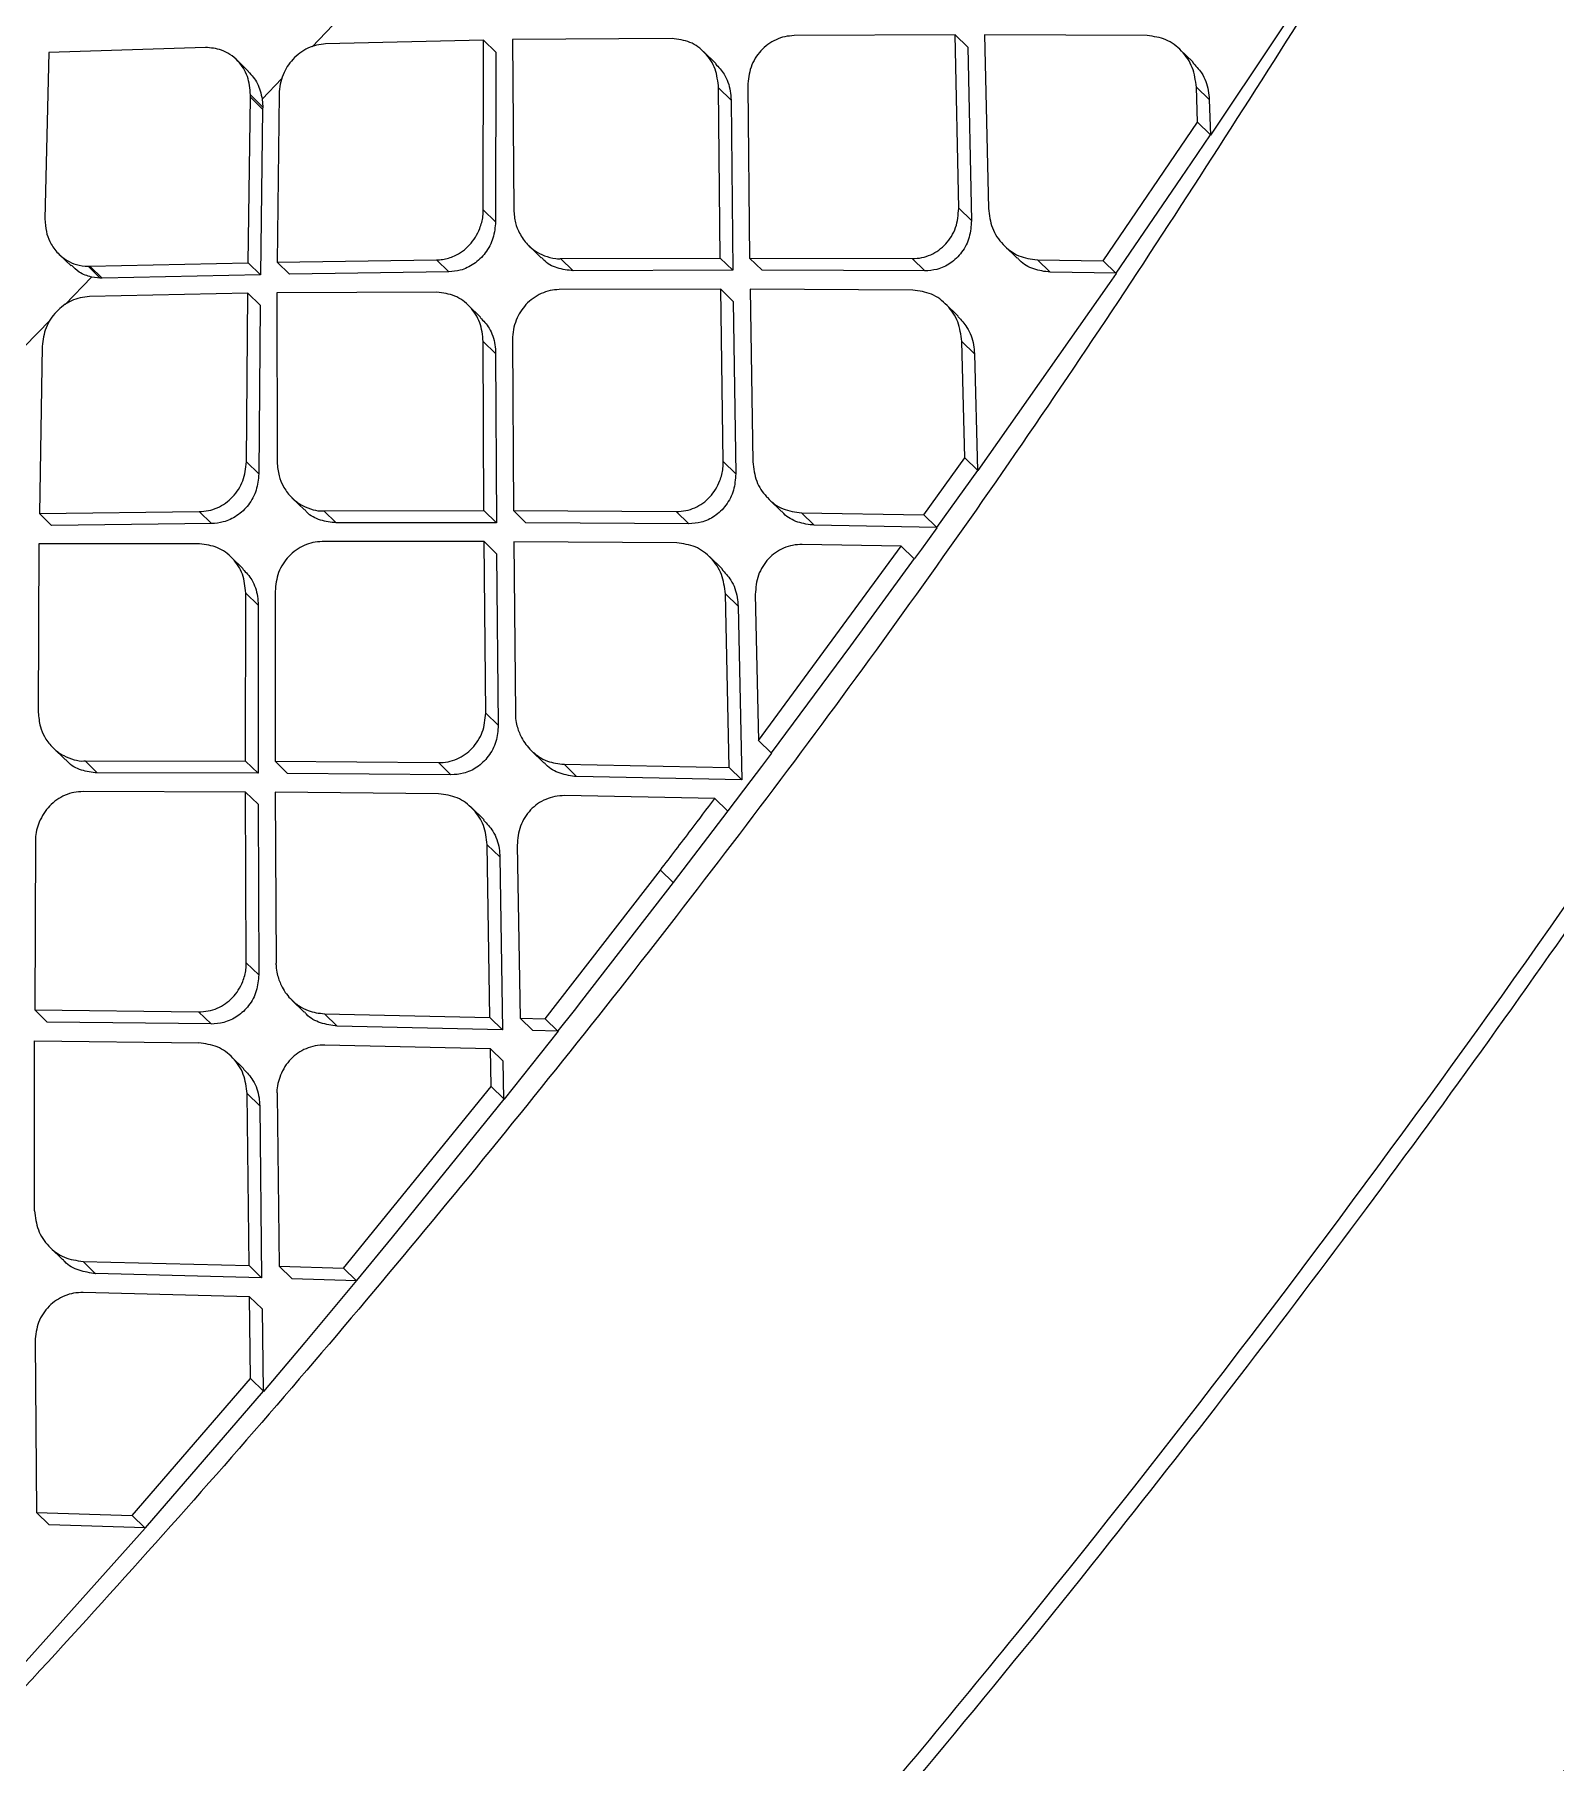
# Model space of a CAD drawing. Extents: x 400 to 501, y 484 to 634.
# Drawn here: x 490.242 to 491.811, y 516.993 to 518.776 of the extents above; entities that cross this region are included whole.
import ezdxf

# ---------------------------------------------------------------- set-up
doc = ezdxf.new("R2010")
doc.units = 0
doc.header["$MEASUREMENT"] = 0
doc.layers.add('DIM', color=3, linetype='Continuous')
doc.layers.add('GEOMETRY', color=3, linetype='Continuous', lineweight=25)

# ---------------------------------------------------------------- blocks, each defined once
blk = doc.blocks.new('2026 GRANDEE')
at = {"layer": 'GEOMETRY', "ltscale": 16}
for p, q in [((40.1034, -78.0774), (40.1246, -78.0551)), ((41.1109, -78.0474), (41.0978, -78.0672)), ((39.9933, -78.0781), (39.8318, -78.0834)), ((40.2803, -78.0706), (40.1173, -78.0745)), ((40.2798, -78.2455), (40.2803, -78.0706)), ((40.2803, -78.0706), (40.2929, -78.0829)), ((40.4746, -78.0689), (40.31, -78.07)), ((40.31, -78.07), (40.3113, -78.2456)), ((40.7668, -78.0652), (40.6006, -78.0659)), ((40.7668, -78.0652), (40.7797, -78.0778)), ((40.7704, -78.244), (40.7668, -78.0652)), ((40.7797, -78.0778), (40.7834, -78.2567)), ((40.7971, -78.0652), (40.8009, -78.2442)), ((40.9648, -78.0659), (40.7971, -78.0652)), ((41.0978, -78.0672), (41.03, -78.1684)), ((39.8317, -78.0834), (39.8278, -78.2549)), ((40.0377, -78.1028), (40.0252, -78.0906)), ((40.293, -78.0829), (40.2926, -78.2579)), ((40.5198, -78.0947), (40.507, -78.0823)), ((41.0117, -78.093), (40.9986, -78.0802)), ((40.0519, -78.1315), (40.0722, -78.1101)), ((40.0375, -78.3002), (40.0397, -78.1294)), ((40.0397, -78.1294), (40.0398, -78.1271)), ((40.0397, -78.1294), (40.0523, -78.1416)), ((40.0398, -78.1271), (40.0523, -78.1393)), ((40.0519, -78.1315), (40.0524, -78.1393)), ((40.0693, -78.1263), (40.0672, -78.2997)), ((40.5227, -78.1199), (40.5355, -78.1324)), ((40.5244, -78.2953), (40.5227, -78.1199)), ((40.5355, -78.1324), (40.5373, -78.3078)), ((40.5527, -78.118), (40.5547, -78.2953)), ((41.0156, -78.1191), (41.0287, -78.1318)), ((41.0167, -78.1553), (41.0156, -78.1191)), ((41.0287, -78.1319), (41.0299, -78.1684)), ((40.0523, -78.1416), (40.0501, -78.3125)), ((40.0524, -78.1393), (40.0523, -78.1416)), ((40.9192, -78.2981), (41.0167, -78.1553)), ((41.0297, -78.1683), (41.0102, -78.1972)), ((41.0298, -78.168), (41.0167, -78.1553)), ((41.0102, -78.1972), (40.9999, -78.2123)), ((40.9999, -78.2123), (40.9325, -78.3108)), ((40.2798, -78.2455), (40.2925, -78.2578)), ((40.7704, -78.244), (40.7834, -78.2567)), ((39.8422, -78.2913), (39.8547, -78.3035)), ((40.3269, -78.2825), (40.3397, -78.295)), ((40.8176, -78.2828), (40.8307, -78.2955)), ((39.8724, -78.3038), (39.8742, -78.3038)), ((39.8724, -78.3038), (39.8849, -78.316)), ((39.8742, -78.3038), (40.0375, -78.3002)), ((39.8868, -78.316), (39.8742, -78.3038)), ((40.0375, -78.3002), (40.0501, -78.3125)), ((40.0672, -78.2997), (40.2316, -78.2972)), ((40.0672, -78.2997), (40.0799, -78.3119)), ((40.2444, -78.3096), (40.0799, -78.312)), ((40.2316, -78.2972), (40.2444, -78.3096)), ((40.3597, -78.2959), (40.5244, -78.2953)), ((40.3597, -78.2959), (40.3725, -78.3084)), ((40.5373, -78.3078), (40.3726, -78.3084)), ((40.5373, -78.3078), (40.5244, -78.2953)), ((40.5547, -78.2953), (40.7224, -78.2959)), ((40.5547, -78.2953), (40.5677, -78.3078)), ((40.7354, -78.3086), (40.5677, -78.3078)), ((40.7224, -78.2959), (40.7354, -78.3086)), ((40.8515, -78.2972), (40.9192, -78.2981)), ((40.8515, -78.2972), (40.8646, -78.3099)), ((40.9326, -78.3109), (40.8646, -78.3099)), ((40.9192, -78.2981), (40.9323, -78.3109)), ((39.8486, -78.3433), (39.8759, -78.315)), ((39.8849, -78.316), (39.876, -78.315)), ((39.8868, -78.316), (39.8849, -78.316)), ((40.0501, -78.3125), (39.8868, -78.316)), ((40.5248, -78.3275), (40.3583, -78.3279)), ((40.5248, -78.3275), (40.5377, -78.34)), ((40.5273, -78.5053), (40.5248, -78.3275)), ((40.5552, -78.3275), (40.5579, -78.5055)), ((40.7231, -78.3284), (40.5552, -78.3275)), ((40.9254, -78.3215), (40.7899, -78.5146)), ((40.9327, -78.3111), (40.9254, -78.3215)), ((40.0371, -78.3317), (39.8736, -78.3351)), ((40.0356, -78.5056), (40.0371, -78.3317)), ((40.0371, -78.3317), (40.0498, -78.344)), ((40.0498, -78.344), (40.0484, -78.518)), ((40.232, -78.3306), (40.0669, -78.3312)), ((40.0669, -78.3312), (40.0673, -78.5058)), ((40.2771, -78.3564), (40.2644, -78.344)), ((40.5377, -78.34), (40.5403, -78.5179)), ((40.7699, -78.3553), (40.7568, -78.3427)), ((39.8067, -78.3866), (39.8331, -78.3594)), ((40.2799, -78.3814), (40.2927, -78.3939)), ((40.2806, -78.5558), (40.2799, -78.3814)), ((40.31, -78.3796), (40.311, -78.5558)), ((40.7735, -78.3813), (40.7866, -78.394)), ((40.7766, -78.5014), (40.7735, -78.3813)), ((39.825, -78.3864), (39.822, -78.5588)), ((40.2927, -78.3939), (40.2935, -78.5683)), ((40.7866, -78.394), (40.7897, -78.5146)), ((40.0356, -78.5056), (40.0484, -78.518)), ((40.5273, -78.5053), (40.5403, -78.5179)), ((40.7344, -78.5603), (40.7766, -78.5014)), ((40.7897, -78.5142), (40.7766, -78.5014)), ((40.7896, -78.5145), (40.7475, -78.5732)), ((39.822, -78.5588), (39.987, -78.5569)), ((39.822, -78.5588), (39.8346, -78.5711)), ((39.987, -78.5569), (39.9997, -78.5692)), ((40.0826, -78.5426), (40.0954, -78.555)), ((40.1155, -78.556), (40.2806, -78.5558)), ((40.1155, -78.556), (40.1283, -78.5684)), ((40.2935, -78.5683), (40.2806, -78.5558)), ((40.311, -78.5558), (40.479, -78.5568)), ((40.311, -78.5558), (40.3239, -78.5684)), ((40.4919, -78.5694), (40.479, -78.5568)), ((40.5744, -78.5439), (40.5875, -78.5566)), ((40.6082, -78.5582), (40.7344, -78.5603)), ((40.6082, -78.5582), (40.6213, -78.5709)), ((40.7344, -78.5603), (40.7475, -78.573)), ((39.9997, -78.5692), (39.8346, -78.5711)), ((40.2935, -78.5683), (40.1283, -78.5684)), ((40.492, -78.5694), (40.3239, -78.5684)), ((40.7476, -78.5731), (40.6213, -78.5709)), ((40.7477, -78.5735), (40.7319, -78.5955)), ((39.8215, -78.5902), (39.8209, -78.7639)), ((39.9872, -78.5902), (39.8215, -78.5902)), ((40.2808, -78.5878), (40.1139, -78.5878)), ((40.2808, -78.5878), (40.2937, -78.6003)), ((40.2824, -78.7647), (40.2808, -78.5878)), ((40.4795, -78.5891), (40.3113, -78.5879)), ((40.3113, -78.5879), (40.3131, -78.765)), ((40.5638, -78.7929), (40.7111, -78.5925)), ((40.7111, -78.5925), (40.6089, -78.5907)), ((40.7111, -78.5925), (40.7242, -78.6052)), ((40.7319, -78.5955), (40.7247, -78.6053)), ((40.0323, -78.6159), (40.0196, -78.6035)), ((40.2937, -78.6003), (40.2953, -78.7772)), ((40.5262, -78.616), (40.5132, -78.6033)), ((40.7244, -78.6052), (40.6587, -78.6953)), ((40.0347, -78.8143), (40.035, -78.6408)), ((40.035, -78.6408), (40.0477, -78.6532)), ((40.0652, -78.6391), (40.0652, -78.8144)), ((40.5297, -78.6418), (40.5428, -78.6544)), ((40.5334, -78.8207), (40.5297, -78.6418)), ((40.5605, -78.6422), (40.5638, -78.7929)), ((40.0477, -78.6532), (40.0476, -78.8267)), ((40.5428, -78.6544), (40.5465, -78.8334)), ((40.6587, -78.6953), (40.5769, -78.8058)), ((40.2824, -78.7647), (40.2953, -78.7772)), ((39.8361, -78.8005), (39.8489, -78.8129)), ((40.3294, -78.8032), (40.3424, -78.8159)), ((40.5638, -78.7929), (40.5769, -78.8056)), ((40.5772, -78.806), (40.5669, -78.8198)), ((39.8691, -78.814), (40.0347, -78.8143)), ((39.8691, -78.814), (39.8818, -78.8264)), ((40.0476, -78.8267), (39.8818, -78.8263)), ((40.0347, -78.8143), (40.0476, -78.8267)), ((40.0652, -78.8144), (40.2336, -78.8158)), ((40.0652, -78.8144), (40.0781, -78.8269)), ((40.2466, -78.8284), (40.0781, -78.8269)), ((40.2336, -78.8158), (40.2466, -78.8284)), ((40.3632, -78.8175), (40.5334, -78.8207)), ((40.3762, -78.8302), (40.3632, -78.8175)), ((40.5334, -78.8207), (40.5465, -78.8334)), ((40.5669, -78.8198), (40.5559, -78.8343)), ((40.5465, -78.8334), (40.3762, -78.8302)), ((40.5559, -78.8343), (40.5323, -78.8656)), ((40.0348, -78.8461), (39.8673, -78.8456)), ((40.0348, -78.8461), (40.0476, -78.8586)), ((40.0354, -79.0221), (40.0348, -78.8461)), ((40.0476, -78.8586), (40.0483, -79.0346)), ((40.2339, -78.8479), (40.0653, -78.8463)), ((40.0653, -78.8463), (40.0662, -79.0225)), ((40.2807, -78.8748), (40.2677, -78.8622)), ((40.5187, -78.8529), (40.3637, -78.8498)), ((40.5187, -78.8529), (40.5318, -78.8656)), ((40.5321, -78.8655), (40.4758, -78.9395)), ((39.8181, -78.8964), (39.8172, -79.0708)), ((40.284, -78.9004), (40.297, -78.9131)), ((40.2868, -79.0785), (40.284, -78.9004)), ((40.297, -78.9131), (40.2999, -79.0912)), ((40.3149, -78.901), (40.3179, -79.0792)), ((40.3436, -79.0799), (40.4626, -78.9267)), ((40.4626, -78.9267), (40.4757, -78.9394)), ((40.4758, -78.9395), (40.3813, -79.0615)), ((40.0354, -79.0221), (40.0483, -79.0346)), ((39.8172, -79.0708), (39.9862, -79.0728)), ((39.8172, -79.0708), (39.8301, -79.0833)), ((39.9991, -79.0853), (39.9862, -79.0728)), ((40.0823, -79.0606), (40.0953, -79.0732)), ((40.1162, -79.0749), (40.2868, -79.0785)), ((40.1292, -79.0875), (40.1162, -79.0749)), ((40.3736, -79.0713), (40.3569, -79.0925)), ((40.3813, -79.0615), (40.3736, -79.0713)), ((39.9991, -79.0853), (39.8301, -79.0833)), ((40.2999, -79.0912), (40.1292, -79.0875)), ((40.2868, -79.0785), (40.2999, -79.0912)), ((40.3571, -79.0928), (40.3014, -79.163)), ((40.3179, -79.0792), (40.3436, -79.0799)), ((40.3179, -79.0792), (40.331, -79.092)), ((40.3569, -79.0926), (40.331, -79.0919)), ((40.3568, -79.0926), (40.3436, -79.0799)), ((39.8171, -79.1026), (39.9864, -79.1048)), ((39.8171, -79.2779), (39.8171, -79.1026)), ((40.2874, -79.1109), (40.1165, -79.1071)), ((40.2881, -79.1499), (40.2874, -79.1109)), ((40.2874, -79.1109), (40.3005, -79.1236)), ((40.0331, -79.1316), (40.0201, -79.1191)), ((40.3012, -79.1629), (40.3005, -79.1236)), ((40.0383, -79.3344), (40.0363, -79.1572)), ((40.0364, -79.1572), (40.0493, -79.1698)), ((40.0673, -79.1578), (40.0695, -79.3352)), ((40.1357, -79.3371), (40.2881, -79.1499)), ((40.2881, -79.1499), (40.3012, -79.1626)), ((40.3012, -79.1628), (40.2882, -79.1791)), ((40.0493, -79.1698), (40.0513, -79.3471)), ((40.2882, -79.1791), (40.1859, -79.3051)), ((40.1859, -79.3051), (40.149, -79.3498)), ((39.8332, -79.3159), (39.8461, -79.3285)), ((39.8671, -79.3302), (40.0383, -79.3344)), ((39.88, -79.3429), (39.8671, -79.3303)), ((40.0513, -79.347), (39.88, -79.3428)), ((40.0383, -79.3344), (40.0513, -79.347)), ((40.0695, -79.3352), (40.1357, -79.3371)), ((40.0695, -79.3352), (40.0825, -79.3479)), ((40.1357, -79.3371), (40.1489, -79.3498)), ((40.0387, -79.3666), (39.8672, -79.3623)), ((40.0825, -79.3479), (40.1491, -79.3498)), ((40.1492, -79.35), (40.0958, -79.4139)), ((40.0387, -79.3666), (40.0518, -79.3793)), ((40.0399, -79.4511), (40.0387, -79.3666)), ((40.0518, -79.3793), (40.053, -79.4642)), ((39.8176, -79.4126), (39.8189, -79.5892)), ((40.0958, -79.4139), (40.0533, -79.4643)), ((39.9177, -79.5924), (40.0399, -79.4511)), ((40.0399, -79.4511), (40.0531, -79.4639)), ((40.053, -79.4641), (39.9311, -79.6051)), ((39.8189, -79.5892), (39.9177, -79.5924)), ((39.832, -79.6019), (39.8189, -79.5892)), ((39.9177, -79.5924), (39.9308, -79.6051)), ((39.9313, -79.6053), (39.8025, -79.7492)), ((39.9312, -79.6051), (39.832, -79.6019))]:
    blk.add_line(p, q, dxfattribs=at)
for points, knots in [([(40.5836, -72.1034), (40.5994, -72.1044), (40.6308, -72.1063), (40.68, -72.1191), (40.7423, -72.1518), (40.8241, -72.2127), (40.9298, -72.3076), (41.0606, -72.4401), (41.2156, -72.6123), (41.3924, -72.8246), (41.588, -73.075), (41.8015, -73.3565), (42.0329, -73.6603), (42.2774, -73.9878), (42.5311, -74.339), (42.7902, -74.7142), (43.0516, -75.112), (43.2691, -75.4602), (43.4419, -75.7466), (43.5709, -75.9654), (43.6998, -76.1892), (43.8287, -76.419), (43.9574, -76.6559), (44.0875, -76.9028), (44.2133, -77.1675), (44.3099, -77.4231), (44.3697, -77.6639), (44.3954, -77.8771), (44.3913, -78.0855), (44.3611, -78.2804), (44.3121, -78.4593), (44.2313, -78.6749), (44.1092, -78.9216), (43.9445, -79.1993), (43.6585, -79.6454), (43.2369, -80.2568), (42.6553, -81.0115), (42.0393, -81.7352), (41.5994, -82.1882), (41.38, -82.4141)], [0, 0, 0, 0, 0.031039, 0.061601, 0.091778, 0.121954, 0.152218, 0.182857, 0.213954, 0.245578, 0.27773, 0.310089, 0.342593, 0.375047, 0.407501, 0.439858, 0.472034, 0.504142, 0.5201, 0.536029, 0.552136, 0.568411, 0.584894, 0.601816, 0.619559, 0.638386, 0.651468, 0.664615, 0.677315, 0.689231, 0.700376, 0.710977, 0.731034, 0.750302, 0.769653, 0.827369, 0.885239, 0.942777, 1, 1, 1, 1]), ([(41.2365, -82.2705), (41.4535, -82.0471), (41.8887, -81.5989), (42.4974, -80.8825), (43.0715, -80.1353), (43.4856, -79.5295), (43.7636, -79.0894), (43.9203, -78.8225), (44.0344, -78.5912), (44.1084, -78.3949), (44.1525, -78.2371), (44.1799, -78.0679), (44.185, -77.8877), (44.1645, -77.7014), (44.1109, -77.4723), (44.0154, -77.2126), (43.8845, -76.9282), (43.7499, -76.6564), (43.6161, -76.3923), (43.4819, -76.1363), (43.3469, -75.887), (43.1764, -75.5827), (42.9678, -75.229), (42.7207, -74.8375), (42.4727, -74.47), (42.2276, -74.1277), (41.9899, -73.8101), (41.7641, -73.517), (41.5559, -73.247), (41.3657, -73.0091), (41.1942, -72.8103), (41.0442, -72.6513), (40.9174, -72.5308), (40.8144, -72.4459), (40.7338, -72.393), (40.6717, -72.3661), (40.6219, -72.3576), (40.5904, -72.3573), (40.5745, -72.3572)], [0, 0, 0, 0, 0.058481, 0.117287, 0.176416, 0.235379, 0.255027, 0.274182, 0.293492, 0.303381, 0.313543, 0.324207, 0.335494, 0.347299, 0.359312, 0.37966, 0.399306, 0.418484, 0.437252, 0.455825, 0.474071, 0.492336, 0.524503, 0.556769, 0.589282, 0.621973, 0.654746, 0.687634, 0.720336, 0.752632, 0.784278, 0.815339, 0.845922, 0.876163, 0.906423, 0.93689, 0.968033, 1, 1, 1, 1]), ([(40.1497, -73.709), (40.0127, -73.8419), (39.7344, -74.112), (39.3257, -74.5096), (38.9336, -74.8911), (38.5729, -75.2424), (38.2434, -75.5632), (37.9632, -75.8359), (37.7285, -76.0643), (37.5351, -76.2523), (37.361, -76.4215), (37.2052, -76.5728), (37.0576, -76.7162), (36.8887, -76.8801), (36.6825, -77.0802), (36.4323, -77.3228), (36.1506, -77.5956), (35.8375, -77.8988), (35.4928, -78.2323), (35.1244, -78.5882), (34.7337, -78.9655), (34.3219, -79.3632), (33.8821, -79.7881), (33.4291, -80.2259), (33.123, -80.5224), (32.9727, -80.668)], [0, 0, 0, 0, 0.057285, 0.116397, 0.171134, 0.221513, 0.267531, 0.309184, 0.338855, 0.365836, 0.39013, 0.411737, 0.431012, 0.451894, 0.482374, 0.517226, 0.556449, 0.600044, 0.64801, 0.700352, 0.753718, 0.810985, 0.872139, 0.937203, 1, 1, 1, 1]), ([(43.0241, -76.2478), (43.0382, -76.2728), (43.1026, -76.3865), (43.22, -76.5969), (43.3752, -76.8791), (43.5067, -77.1521), (43.6048, -77.4116), (43.666, -77.651), (43.6918, -77.8929), (43.6777, -78.1317), (43.6269, -78.3643), (43.5469, -78.5883), (43.4459, -78.8046), (43.2668, -79.1295), (42.9931, -79.5531), (42.6295, -80.0755), (42.2433, -80.5823), (41.8377, -81.0731), (41.4148, -81.5489), (41.118, -81.8521), (40.9696, -82.0036)], [0, 0, 0, 0, 0.0136, 0.061821, 0.111581, 0.161439, 0.198532, 0.235014, 0.27015, 0.304926, 0.339461, 0.374238, 0.409, 0.443861, 0.536398, 0.629192, 0.721983, 0.814677, 0.907337, 1, 1, 1, 1]), ([(36.6905, -86.4596), (36.8381, -86.4165), (37.1307, -86.3312), (37.5611, -86.1898), (37.9886, -86.0371), (38.4208, -85.8678), (38.8567, -85.6806), (39.2868, -85.4779), (39.735, -85.2466), (40.1984, -84.9824), (40.6732, -84.681), (41.12, -84.3656), (41.5399, -84.0372), (41.9344, -83.6966), (42.3107, -83.3382), (42.669, -82.9614), (43.0096, -82.5663), (43.3373, -82.1464), (43.6515, -81.7006), (43.9514, -81.2277), (44.2143, -80.7659), (44.4449, -80.319), (44.6472, -79.8897), (44.8341, -79.4545), (45.0032, -79.0227), (45.156, -78.5954), (45.2974, -78.165), (45.3827, -77.8724), (45.4258, -77.7247)], [0, 0, 0, 0, 0.035525, 0.070388, 0.104613, 0.140366, 0.177593, 0.214175, 0.250155, 0.29407, 0.337324, 0.380018, 0.420328, 0.460404, 0.500344, 0.540322, 0.580441, 0.620795, 0.663303, 0.706365, 0.750082, 0.785996, 0.822507, 0.859661, 0.895376, 0.929604, 0.96447, 1, 1, 1, 1]), ([(41.2596, -77.8312), (41.1255, -78.0452), (40.8572, -78.4732), (40.4045, -79.0816), (39.9167, -79.6617), (39.3905, -80.2076), (38.828, -80.7163), (38.2326, -81.1858), (37.6101, -81.6194), (37.1739, -81.8747), (36.9558, -82.0023)], [0, 0, 0, 0, 0.125001, 0.250001, 0.375003, 0.499997, 0.624991, 0.749994, 0.874996, 1, 1, 1, 1]), ([(42.0109, -77.9934), (41.892, -78.1931), (41.6544, -78.5923), (41.2583, -79.1661), (40.835, -79.7182), (40.3828, -80.2445), (39.9009, -80.7405), (39.3899, -81.2062), (38.8503, -81.6421), (38.2851, -82.0479), (37.6993, -82.4266), (37.2931, -82.6524), (37.0899, -82.7654)], [0, 0, 0, 0, 0.100345, 0.20059, 0.300906, 0.400755, 0.500092, 0.599382, 0.699069, 0.799349, 0.899659, 1, 1, 1, 1]), ([(42.0254, -78.0022), (42.0172, -78.0162), (41.9955, -78.0528), (41.9562, -78.1196), (41.9104, -78.1971), (41.8652, -78.273), (41.826, -78.3375), (41.7883, -78.3984), (41.7498, -78.4596), (41.6794, -78.5702), (41.5772, -78.7267), (41.4062, -78.979), (41.1915, -79.2784), (40.9126, -79.6412), (40.6049, -80.013), (40.265, -80.3893), (39.8786, -80.7807), (39.4372, -81.1846), (38.9362, -81.5948), (38.4704, -81.9369), (38.0506, -82.2192), (37.7797, -82.389), (37.6011, -82.4962), (37.5174, -82.5455), (37.4331, -82.5944), (37.351, -82.6413), (37.2664, -82.6888), (37.1829, -82.7343), (37.1248, -82.7659), (37.098, -82.7805)], [0, 0, 0, 0, 0.007015, 0.018363, 0.033423, 0.04585, 0.056436, 0.065972, 0.076735, 0.087613, 0.12255, 0.157338, 0.219068, 0.281467, 0.354683, 0.427219, 0.500115, 0.591822, 0.685047, 0.779146, 0.840884, 0.903128, 0.916964, 0.930722, 0.945004, 0.958992, 0.971501, 0.986828, 1, 1, 1, 1]), ([(40.0398, -78.1271), (40.0392, -78.1206), (40.038, -78.1075), (40.029, -78.0935), (40.0191, -78.0852), (40.008, -78.0793), (39.999, -78.0786), (39.9933, -78.0781)], [0, 0, 0, 0, 0.248454, 0.498355, 0.642409, 0.774103, 1, 1, 1, 1]), ([(40.1173, -78.0745), (40.1142, -78.0748), (40.108, -78.0753), (40.0989, -78.0786), (40.0906, -78.0836), (40.0811, -78.0921), (40.074, -78.1034), (40.07, -78.116), (40.0695, -78.1228), (40.0693, -78.1263)], [0, 0, 0, 0, 0.125737, 0.250581, 0.375037, 0.49945, 0.735707, 0.864344, 1, 1, 1, 1]), ([(40.5227, -78.1199), (40.5219, -78.1132), (40.5204, -78.0998), (40.5094, -78.0832), (40.4938, -78.0713), (40.481, -78.0697), (40.4746, -78.069)], [0, 0, 0, 0, 0.250407, 0.502078, 0.753028, 1, 1, 1, 1]), ([(40.6006, -78.0659), (40.5973, -78.0661), (40.591, -78.0666), (40.5818, -78.0698), (40.5734, -78.0747), (40.5661, -78.0813), (40.5602, -78.0892), (40.5542, -78.1013), (40.5533, -78.1113), (40.5527, -78.118)], [0, 0, 0, 0, 0.127445, 0.252536, 0.375945, 0.49847, 0.621009, 0.747771, 1, 1, 1, 1]), ([(41.0156, -78.1191), (41.0146, -78.1121), (41.0127, -78.0983), (41.001, -78.0811), (40.9847, -78.0686), (40.9714, -78.0668), (40.9648, -78.0659)], [0, 0, 0, 0, 0.2505528, 0.5030398, 0.754006, 1, 1, 1, 1]), ([(40.5194, -78.095), (40.5226, -78.0984), (40.53, -78.1062), (40.5347, -78.1199), (40.5353, -78.1293), (40.5355, -78.1324)], [0, 0, 0, 0, 0.343044, 0.780589, 1, 1, 1, 1]), ([(41.0114, -78.0933), (41.0147, -78.0968), (41.0225, -78.105), (41.0277, -78.1191), (41.0285, -78.1288), (41.0287, -78.1319)], [0, 0, 0, 0, 0.339177, 0.7866, 1, 1, 1, 1]), ([(42.564, -78.1084), (42.4844, -78.244), (42.3329, -78.502), (42.1061, -78.8623), (41.8942, -79.1774), (41.7013, -79.4498), (41.53, -79.6807), (41.3825, -79.8717), (41.277, -80.0038), (41.2079, -80.0886), (41.1684, -80.1366), (41.116, -80.1997), (41.048, -80.2803), (40.962, -80.3803), (40.8745, -80.4798), (40.7251, -80.6461), (40.5617, -80.8203), (40.4067, -80.9776), (40.3379, -81.0459), (40.3075, -81.0758), (40.2941, -81.0889), (40.2882, -81.0947), (40.2856, -81.0972), (40.2843, -81.0984), (40.2838, -81.0989), (40.2836, -81.0992), (40.2836, -81.0992), (40.2835, -81.0992), (40.2835, -81.0992), (40.2833, -81.0994), (40.2827, -81.1), (40.2801, -81.1026), (40.2698, -81.1126), (40.2468, -81.135), (40.2073, -81.173), (40.1447, -81.2326), (40.0555, -81.3161), (39.9357, -81.4253), (39.8299, -81.5189), (39.7469, -81.5907), (39.6954, -81.6347), (39.6414, -81.6804), (39.5848, -81.7277), (39.5255, -81.7767), (39.4635, -81.8272), (39.4005, -81.8779), (39.1949, -82.0412), (38.8386, -82.3086), (38.3188, -82.663), (37.7829, -82.997), (37.4142, -83.1999), (37.2298, -83.3014)], [0, 0, 0, 0, 0.0624806, 0.1188439, 0.169135, 0.2133519, 0.2514608, 0.2834216, 0.3092362, 0.3186581, 0.3269004, 0.333965, 0.3512421, 0.3688239, 0.3863734, 0.4038926, 0.4576775, 0.481272, 0.4916418, 0.4962024, 0.4982087, 0.4990914, 0.4994797, 0.4996506, 0.4997849, 0.4997849, 0.4997853, 0.4997865, 0.4997911, 0.4998086, 0.4998777, 0.5001521, 0.5012456, 0.5056109, 0.5128815, 0.5230589, 0.5399398, 0.5614084, 0.5874808, 0.5960444, 0.6050105, 0.6143802, 0.6241543, 0.634334, 0.6449202, 0.6559143, 0.6664802, 0.7492156, 0.832806, 0.9163741, 1, 1, 1, 1]), ([(40.0375, -78.1029), (40.041, -78.1068), (40.0483, -78.1148), (40.0506, -78.1257), (40.0519, -78.1315)], [0, 0, 0, 0, 0.4774287, 1, 1, 1, 1]), ([(42.5894, -78.1232), (42.4607, -78.3409), (42.2033, -78.7765), (41.7767, -79.4044), (41.3192, -80.0078), (40.829, -80.5815), (40.3077, -81.1242), (39.7516, -81.6325), (39.1636, -82.1079), (38.547, -82.5494), (37.9082, -82.9603), (37.4653, -83.205), (37.2438, -83.3274)], [0, 0, 0, 0, 0.100262, 0.200594, 0.300842, 0.400493, 0.499762, 0.599107, 0.699009, 0.799378, 0.89967, 1, 1, 1, 1]), ([(39.8278, -78.2549), (39.828, -78.2594), (39.8285, -78.2675), (39.8328, -78.2792), (39.8397, -78.2897), (39.8494, -78.2976), (39.8606, -78.3028), (39.8683, -78.3035), (39.8724, -78.3038)], [0, 0, 0, 0, 0.174172, 0.317789, 0.498856, 0.685331, 0.831049, 1, 1, 1, 1]), ([(40.2316, -78.2972), (40.2338, -78.2971), (40.2401, -78.297), (40.2492, -78.2938), (40.2587, -78.2885), (40.266, -78.2819), (40.2721, -78.2739), (40.2769, -78.264), (40.2797, -78.2543), (40.2798, -78.2477), (40.2798, -78.2455)], [0, 0, 0, 0, 0.08339, 0.249341, 0.373828, 0.498483, 0.621342, 0.74869, 0.913217, 1, 1, 1, 1]), ([(40.3113, -78.2456), (40.3117, -78.2501), (40.3125, -78.2586), (40.3174, -78.2708), (40.3243, -78.2806), (40.3333, -78.2883), (40.3431, -78.2934), (40.3517, -78.2956), (40.3576, -78.2961), (40.3592, -78.296), (40.3597, -78.2959)], [0, 0, 0, 0, 0.170063, 0.315586, 0.501187, 0.634482, 0.776729, 0.933388, 0.977856, 1, 1, 1, 1]), ([(40.7224, -78.2959), (40.7257, -78.2957), (40.7322, -78.2954), (40.7415, -78.2922), (40.7499, -78.2874), (40.7572, -78.2809), (40.7631, -78.273), (40.7691, -78.2608), (40.7698, -78.2507), (40.7704, -78.244)], [0, 0, 0, 0, 0.129049, 0.254534, 0.377229, 0.497965, 0.620314, 0.747053, 1, 1, 1, 1]), ([(40.7834, -78.2567), (40.783, -78.2624), (40.7823, -78.274), (40.7743, -78.2896), (40.7624, -78.3012), (40.7488, -78.3076), (40.7396, -78.3083), (40.7354, -78.3086)], [0, 0, 0, 0, 0.217792, 0.436149, 0.641234, 0.835857, 1, 1, 1, 1]), ([(40.8009, -78.2442), (40.8018, -78.2511), (40.8037, -78.2649), (40.8153, -78.2821), (40.8316, -78.2944), (40.8449, -78.2963), (40.8515, -78.2972)], [0, 0, 0, 0, 0.250303, 0.502593, 0.753739, 1, 1, 1, 1]), ([(40.2926, -78.2579), (40.2921, -78.2635), (40.291, -78.2749), (40.2828, -78.2904), (40.2708, -78.3019), (40.2573, -78.3084), (40.2483, -78.3092), (40.2444, -78.3096)], [0, 0, 0, 0, 0.217331, 0.435082, 0.642883, 0.842485, 1, 1, 1, 1]), ([(39.8759, -78.315), (39.8714, -78.3137), (39.8634, -78.3113), (39.8578, -78.3054), (39.8553, -78.3028)], [0, 0, 0, 0, 0.567544, 1, 1, 1, 1]), ([(40.3726, -78.3084), (40.3671, -78.3078), (40.3561, -78.3065), (40.3448, -78.3007), (40.3407, -78.2955), (40.34, -78.2947)], [0, 0, 0, 0, 0.453727, 0.906587, 1, 1, 1, 1]), ([(40.8646, -78.3099), (40.8589, -78.3092), (40.8476, -78.3076), (40.836, -78.3015), (40.8318, -78.2961), (40.8311, -78.2952)], [0, 0, 0, 0, 0.455166, 0.909198, 1, 1, 1, 1]), ([(40.3583, -78.3279), (40.3551, -78.3281), (40.3488, -78.3285), (40.3396, -78.3317), (40.3311, -78.3366), (40.3215, -78.3451), (40.3145, -78.3564), (40.3106, -78.3691), (40.3102, -78.376), (40.31, -78.3796)], [0, 0, 0, 0, 0.126106, 0.25086, 0.374934, 0.498816, 0.735662, 0.864333, 1, 1, 1, 1]), ([(40.7735, -78.3813), (40.7726, -78.3744), (40.7708, -78.3606), (40.7591, -78.3434), (40.7429, -78.3311), (40.7296, -78.3293), (40.7231, -78.3284)], [0, 0, 0, 0, 0.250392, 0.502683, 0.75383, 1, 1, 1, 1]), ([(39.8736, -78.3351), (39.8704, -78.3354), (39.8642, -78.3359), (39.855, -78.3392), (39.8467, -78.3441), (39.8393, -78.3505), (39.8333, -78.3583), (39.827, -78.3701), (39.8258, -78.3799), (39.825, -78.3864)], [0, 0, 0, 0, 0.127665, 0.253164, 0.37695, 0.499554, 0.622436, 0.748958, 1, 1, 1, 1]), ([(40.2799, -78.3814), (40.2792, -78.3748), (40.2777, -78.3614), (40.2668, -78.3448), (40.2512, -78.333), (40.2384, -78.3314), (40.232, -78.3306)], [0, 0, 0, 0, 0.250186, 0.501828, 0.752791, 1, 1, 1, 1]), ([(43.2234, -78.349), (43.0745, -78.578), (42.7771, -79.0357), (42.2894, -79.6933), (41.773, -80.328), (41.2259, -80.9373), (40.683, -81.488), (40.1511, -81.9841), (39.635, -82.4292), (39.1011, -82.8542), (38.5495, -83.2571), (37.9832, -83.6398), (37.5928, -83.8743), (37.3975, -83.9916)], [0, 0, 0, 0, 0.100069, 0.199912, 0.299747, 0.399786, 0.499827, 0.583023, 0.66622, 0.749552, 0.833045, 0.916507, 1, 1, 1, 1]), ([(40.2768, -78.3567), (40.2801, -78.3601), (40.2874, -78.3679), (40.292, -78.3816), (40.2926, -78.3908), (40.2927, -78.3939)], [0, 0, 0, 0, 0.347739, 0.784993, 1, 1, 1, 1]), ([(40.7695, -78.3557), (40.7729, -78.3592), (40.7806, -78.3673), (40.7856, -78.3814), (40.7864, -78.3909), (40.7866, -78.394)], [0, 0, 0, 0, 0.343193, 0.790812, 1, 1, 1, 1]), ([(37.4428, -84.0636), (37.5212, -84.0175), (37.6668, -83.9319), (37.8661, -83.8085), (38.0316, -83.7036), (38.1661, -83.6162), (38.3851, -83.4713), (38.8105, -83.1788), (39.4084, -82.7302), (40.0638, -82.1843), (40.6378, -81.6579), (41.1591, -81.1362), (41.631, -80.6243), (41.9976, -80.1928), (42.2689, -79.854), (42.4483, -79.6219), (42.5855, -79.4379), (42.6909, -79.2931), (42.7779, -79.1717), (42.8836, -79.021), (43.0072, -78.8402), (43.1483, -78.6285), (43.2456, -78.4753), (43.2975, -78.3936)], [0, 0, 0, 0, 0.033203, 0.061622, 0.085458, 0.10469, 0.120113, 0.181266, 0.292931, 0.392551, 0.492182, 0.576755, 0.661373, 0.745915, 0.78311, 0.819609, 0.85283, 0.866766, 0.884898, 0.907263, 0.933868, 0.964715, 1, 1, 1, 1]), ([(39.987, -78.5569), (39.9902, -78.5567), (39.9965, -78.5562), (40.0057, -78.5531), (40.0142, -78.5483), (40.0216, -78.5418), (40.0276, -78.534), (40.0339, -78.5221), (40.0349, -78.5122), (40.0356, -78.5056)], [0, 0, 0, 0, 0.127928, 0.250665, 0.375171, 0.499171, 0.621774, 0.748373, 1, 1, 1, 1]), ([(40.0673, -78.5058), (40.0677, -78.5106), (40.0684, -78.5193), (40.0735, -78.5314), (40.0813, -78.5423), (40.0922, -78.5506), (40.1036, -78.555), (40.1116, -78.5565), (40.1151, -78.5561), (40.1155, -78.556)], [0, 0, 0, 0, 0.18099, 0.323704, 0.501002, 0.702636, 0.85293, 0.982008, 1, 1, 1, 1]), ([(40.479, -78.5568), (40.4823, -78.5566), (40.4888, -78.5563), (40.4982, -78.5532), (40.5066, -78.5484), (40.5139, -78.5419), (40.5199, -78.534), (40.5247, -78.524), (40.5274, -78.5142), (40.5274, -78.5075), (40.5273, -78.5053)], [0, 0, 0, 0, 0.12933, 0.254894, 0.377422, 0.497705, 0.620729, 0.748011, 0.913643, 1, 1, 1, 1]), ([(40.5579, -78.5055), (40.5588, -78.5124), (40.5605, -78.5257), (40.5681, -78.5372), (40.5772, -78.547), (40.5884, -78.5555), (40.6017, -78.5573), (40.6082, -78.5582)], [0, 0, 0, 0, 0.249994, 0.486625, 0.502379, 0.753502, 1, 1, 1, 1]), ([(40.0484, -78.518), (40.0478, -78.5236), (40.0467, -78.5349), (40.0385, -78.5502), (40.0264, -78.5616), (40.0128, -78.5681), (40.0038, -78.5689), (39.9997, -78.5692)], [0, 0, 0, 0, 0.216045, 0.432487, 0.639618, 0.839487, 1, 1, 1, 1]), ([(40.5403, -78.5179), (40.5399, -78.5236), (40.5391, -78.535), (40.5311, -78.5505), (40.5191, -78.562), (40.5055, -78.5685), (40.4962, -78.5691), (40.492, -78.5694)], [0, 0, 0, 0, 0.216545, 0.433625, 0.638256, 0.833393, 1, 1, 1, 1]), ([(40.1283, -78.5685), (40.1228, -78.5678), (40.1118, -78.5665), (40.1005, -78.5608), (40.0964, -78.5556), (40.0957, -78.5547)], [0, 0, 0, 0, 0.455316, 0.909802, 1, 1, 1, 1]), ([(40.6213, -78.5709), (40.6156, -78.5702), (40.6043, -78.5686), (40.5927, -78.5625), (40.5885, -78.5572), (40.5878, -78.5563)], [0, 0, 0, 0, 0.456651, 0.912214, 1, 1, 1, 1]), ([(40.035, -78.6408), (40.0343, -78.6342), (40.0329, -78.6209), (40.022, -78.6044), (40.0064, -78.5926), (39.9936, -78.591), (39.9872, -78.5902)], [0, 0, 0, 0, 0.249919, 0.501444, 0.752505, 1, 1, 1, 1]), ([(40.1139, -78.5878), (40.1107, -78.588), (40.1043, -78.5884), (40.0951, -78.5915), (40.0866, -78.5963), (40.0792, -78.6028), (40.0731, -78.6106), (40.0669, -78.6225), (40.0659, -78.6325), (40.0652, -78.6391)], [0, 0, 0, 0, 0.127637, 0.250622, 0.374847, 0.499033, 0.621901, 0.748228, 1, 1, 1, 1]), ([(40.5297, -78.6418), (40.5288, -78.6349), (40.5271, -78.6211), (40.5155, -78.6041), (40.4993, -78.5918), (40.486, -78.59), (40.4795, -78.5891)], [0, 0, 0, 0, 0.250137, 0.502345, 0.753527, 1, 1, 1, 1]), ([(40.6089, -78.5907), (40.6056, -78.5909), (40.5991, -78.5912), (40.5897, -78.5943), (40.5812, -78.599), (40.5739, -78.6054), (40.5679, -78.6133), (40.5618, -78.6254), (40.561, -78.6355), (40.5605, -78.6422)], [0, 0, 0, 0, 0.128998, 0.254473, 0.37722, 0.498179, 0.620834, 0.747188, 1, 1, 1, 1]), ([(40.032, -78.6162), (40.0353, -78.6197), (40.0426, -78.6275), (40.0471, -78.6412), (40.0476, -78.6503), (40.0477, -78.6532)], [0, 0, 0, 0, 0.353189, 0.790442, 1, 1, 1, 1]), ([(40.5259, -78.6163), (40.5292, -78.6199), (40.5369, -78.628), (40.5419, -78.642), (40.5426, -78.6515), (40.5428, -78.6544)], [0, 0, 0, 0, 0.3475497, 0.7945757, 1, 1, 1, 1]), ([(39.8209, -78.7639), (39.8214, -78.7689), (39.8221, -78.7777), (39.8272, -78.7897), (39.8349, -78.8003), (39.8457, -78.8085), (39.8572, -78.8129), (39.8652, -78.8144), (39.8687, -78.814), (39.8691, -78.814)], [0, 0, 0, 0, 0.189892, 0.330263, 0.500701, 0.702916, 0.853492, 0.982352, 1, 1, 1, 1]), ([(40.2336, -78.8158), (40.2369, -78.8156), (40.2435, -78.8153), (40.2529, -78.8122), (40.2614, -78.8075), (40.2687, -78.8011), (40.2747, -78.7933), (40.2809, -78.7813), (40.2818, -78.7713), (40.2824, -78.7647)], [0, 0, 0, 0, 0.129984, 0.255949, 0.378591, 0.498667, 0.621257, 0.747618, 1, 1, 1, 1]), ([(40.3131, -78.765), (40.313, -78.7651), (40.313, -78.7655), (40.313, -78.7666), (40.3132, -78.7702), (40.3144, -78.7778), (40.3185, -78.7896), (40.3264, -78.801), (40.3364, -78.8094), (40.3481, -78.8157), (40.3574, -78.8168), (40.3632, -78.8175)], [0, 0, 0, 0, 0.005011, 0.013496, 0.041018, 0.138392, 0.292168, 0.502128, 0.651073, 0.783753, 1, 1, 1, 1]), ([(40.2953, -78.7772), (40.2949, -78.7829), (40.294, -78.7942), (40.2859, -78.8096), (40.274, -78.821), (40.2602, -78.8275), (40.2509, -78.8281), (40.2466, -78.8284)], [0, 0, 0, 0, 0.215236, 0.43098, 0.635009, 0.830481, 1, 1, 1, 1]), ([(39.8818, -78.8264), (39.8763, -78.8257), (39.8652, -78.8244), (39.8539, -78.8186), (39.8499, -78.8134), (39.8492, -78.8126)], [0, 0, 0, 0, 0.457119, 0.91344, 1, 1, 1, 1]), ([(40.3762, -78.8302), (40.3705, -78.8294), (40.3591, -78.8278), (40.3476, -78.8217), (40.3434, -78.8164), (40.3427, -78.8156)], [0, 0, 0, 0, 0.458483, 0.915919, 1, 1, 1, 1]), ([(39.8673, -78.8456), (39.8641, -78.8458), (39.8577, -78.8461), (39.8484, -78.8492), (39.8399, -78.8539), (39.8324, -78.8603), (39.8262, -78.8681), (39.8206, -78.8794), (39.8178, -78.8891), (39.8181, -78.8957), (39.8181, -78.8964)], [0, 0, 0, 0, 0.126311, 0.251167, 0.375186, 0.498919, 0.622289, 0.74897, 0.973176, 1, 1, 1, 1]), ([(40.284, -78.9004), (40.2832, -78.8936), (40.2816, -78.8803), (40.2739, -78.8688), (40.2649, -78.8591), (40.2537, -78.8506), (40.2405, -78.8488), (40.2339, -78.848)], [0, 0, 0, 0, 0.249826, 0.487158, 0.502141, 0.753305, 1, 1, 1, 1]), ([(40.3637, -78.8498), (40.3604, -78.85), (40.3538, -78.8503), (40.3444, -78.8533), (40.3359, -78.858), (40.3285, -78.8644), (40.3225, -78.8722), (40.3163, -78.8842), (40.3155, -78.8943), (40.3149, -78.901)], [0, 0, 0, 0, 0.129434, 0.255139, 0.377873, 0.498524, 0.62131, 0.747462, 1, 1, 1, 1]), ([(40.4626, -78.9267), (40.4732, -78.9128), (40.492, -78.8882), (40.5106, -78.8636), (40.5187, -78.8529)], [0, 0, 0, 0, 0.564914, 1, 1, 1, 1]), ([(40.2803, -78.8751), (40.2837, -78.8787), (40.2914, -78.8869), (40.2962, -78.9008), (40.2969, -78.9102), (40.297, -78.9131)], [0, 0, 0, 0, 0.352007, 0.79857, 1, 1, 1, 1]), ([(39.9862, -79.0728), (39.9895, -79.0726), (39.9961, -79.0723), (40.0056, -79.0693), (40.0141, -79.0646), (40.0215, -79.0583), (40.0276, -79.0506), (40.0325, -79.0407), (40.0353, -79.031), (40.0354, -79.0244), (40.0354, -79.0221)], [0, 0, 0, 0, 0.1303824, 0.2564516, 0.3788721, 0.498369, 0.6215618, 0.7483078, 0.9122186, 1, 1, 1, 1]), ([(40.0662, -79.0225), (40.0661, -79.0229), (40.0661, -79.024), (40.0663, -79.0278), (40.0675, -79.0353), (40.0716, -79.0471), (40.0794, -79.0585), (40.0894, -79.0668), (40.1011, -79.073), (40.1104, -79.0742), (40.1162, -79.0749)], [0, 0, 0, 0, 0.014107, 0.042042, 0.139682, 0.293012, 0.50183, 0.652143, 0.785338, 1, 1, 1, 1]), ([(40.0483, -79.0346), (40.0478, -79.0402), (40.0469, -79.0515), (40.0388, -79.0667), (40.0268, -79.0779), (40.013, -79.0844), (40.0035, -79.0851), (39.9991, -79.0854)], [0, 0, 0, 0, 0.213981, 0.428447, 0.631866, 0.827661, 1, 1, 1, 1]), ([(40.1292, -79.0875), (40.1234, -79.0867), (40.112, -79.0851), (40.1004, -79.079), (40.0962, -79.0737), (40.0956, -79.0729)], [0, 0, 0, 0, 0.460044, 0.919079, 1, 1, 1, 1]), ([(40.0364, -79.1572), (40.0355, -79.1504), (40.0339, -79.1367), (40.0224, -79.1197), (40.0062, -79.1075), (39.9929, -79.1057), (39.9864, -79.1048)], [0, 0, 0, 0, 0.249621, 0.501695, 0.752947, 1, 1, 1, 1]), ([(40.1165, -79.1071), (40.1132, -79.1072), (40.1066, -79.1075), (40.0971, -79.1105), (40.0886, -79.1151), (40.0812, -79.1214), (40.075, -79.1292), (40.0695, -79.1405), (40.0667, -79.1504), (40.0672, -79.157), (40.0673, -79.1578)], [0, 0, 0, 0, 0.129844, 0.255699, 0.378287, 0.498422, 0.621796, 0.74847, 0.972363, 1, 1, 1, 1]), ([(40.0327, -79.1319), (40.0362, -79.1356), (40.0439, -79.1438), (40.0486, -79.1578), (40.0492, -79.167), (40.0493, -79.1698)], [0, 0, 0, 0, 0.357909, 0.804476, 1, 1, 1, 1]), ([(39.8171, -79.2779), (39.8179, -79.2847), (39.8195, -79.2983), (39.8309, -79.3152), (39.8472, -79.3274), (39.8605, -79.3293), (39.8671, -79.3303)], [0, 0, 0, 0, 0.2493014, 0.5013069, 0.7525775, 1, 1, 1, 1]), ([(39.88, -79.3429), (39.8743, -79.342), (39.8628, -79.3404), (39.8512, -79.3342), (39.847, -79.3289), (39.8464, -79.3282)], [0, 0, 0, 0, 0.462056, 0.923137, 1, 1, 1, 1]), ([(39.8672, -79.3623), (39.8639, -79.3624), (39.8575, -79.3626), (39.848, -79.3655), (39.8394, -79.37), (39.8318, -79.3763), (39.8256, -79.3841), (39.8192, -79.396), (39.8183, -79.4059), (39.8176, -79.4126)], [0, 0, 0, 0, 0.128792, 0.251243, 0.375718, 0.499275, 0.622345, 0.748046, 1, 1, 1, 1])]:
    blk.add_open_spline(points, degree=3, knots=knots, dxfattribs=at)

msp = doc.modelspace()

# ---------------------------------------------------------------- block references
at = {"layer": 'DIM'}
msp.add_blockref('2026 GRANDEE', (450.4248, 596.8403), dxfattribs=at)

doc.saveas('drawing.dxf')
